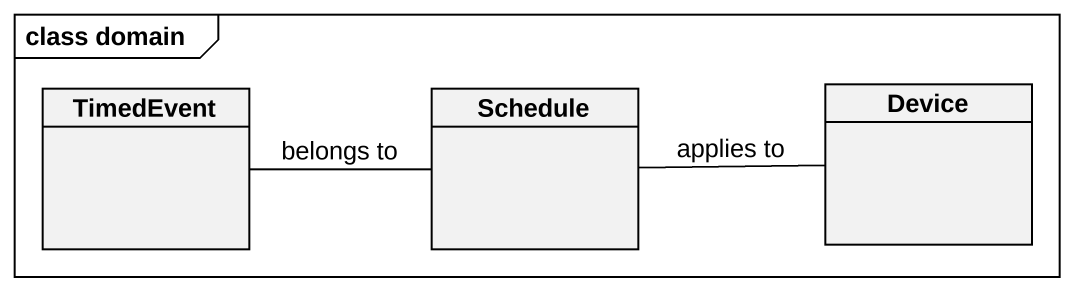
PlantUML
@startuml
mainframe class domain
hide circle
hide empty members
class TimedEvent
class Schedule
class Device
TimedEvent -right- Schedule : belongs to
Device -left- Schedule : applies to
@enduml
